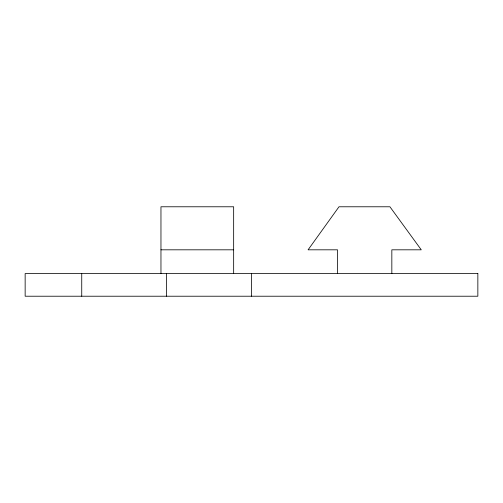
<?xml version="1.0" encoding="UTF-8"?>
<svg xmlns="http://www.w3.org/2000/svg" width="503" height="503" viewBox="0 0 503 503"><rect width="100%" height="100%" fill="white"/><g stroke="black" fill="none" stroke-linecap="round" stroke-linejoin="round"><path stroke-width="0.75" d="M160.96 249.815L233.656 249.815M391.837 273.582L391.837 249.815L421.263 249.815L389.926 206.783L338.997 206.783L308.088 249.815L337.513 249.815L337.513 273.582M251.5 273.582L251.5 296.217M233.656 273.582L233.656 206.783L160.96 206.783L160.96 273.582M166.619 273.582L166.619 296.217M81.737 273.582L81.737 296.217M477.85 273.582L25.15 273.582L25.15 296.217L477.85 296.217L477.85 273.582"/></g></svg>
